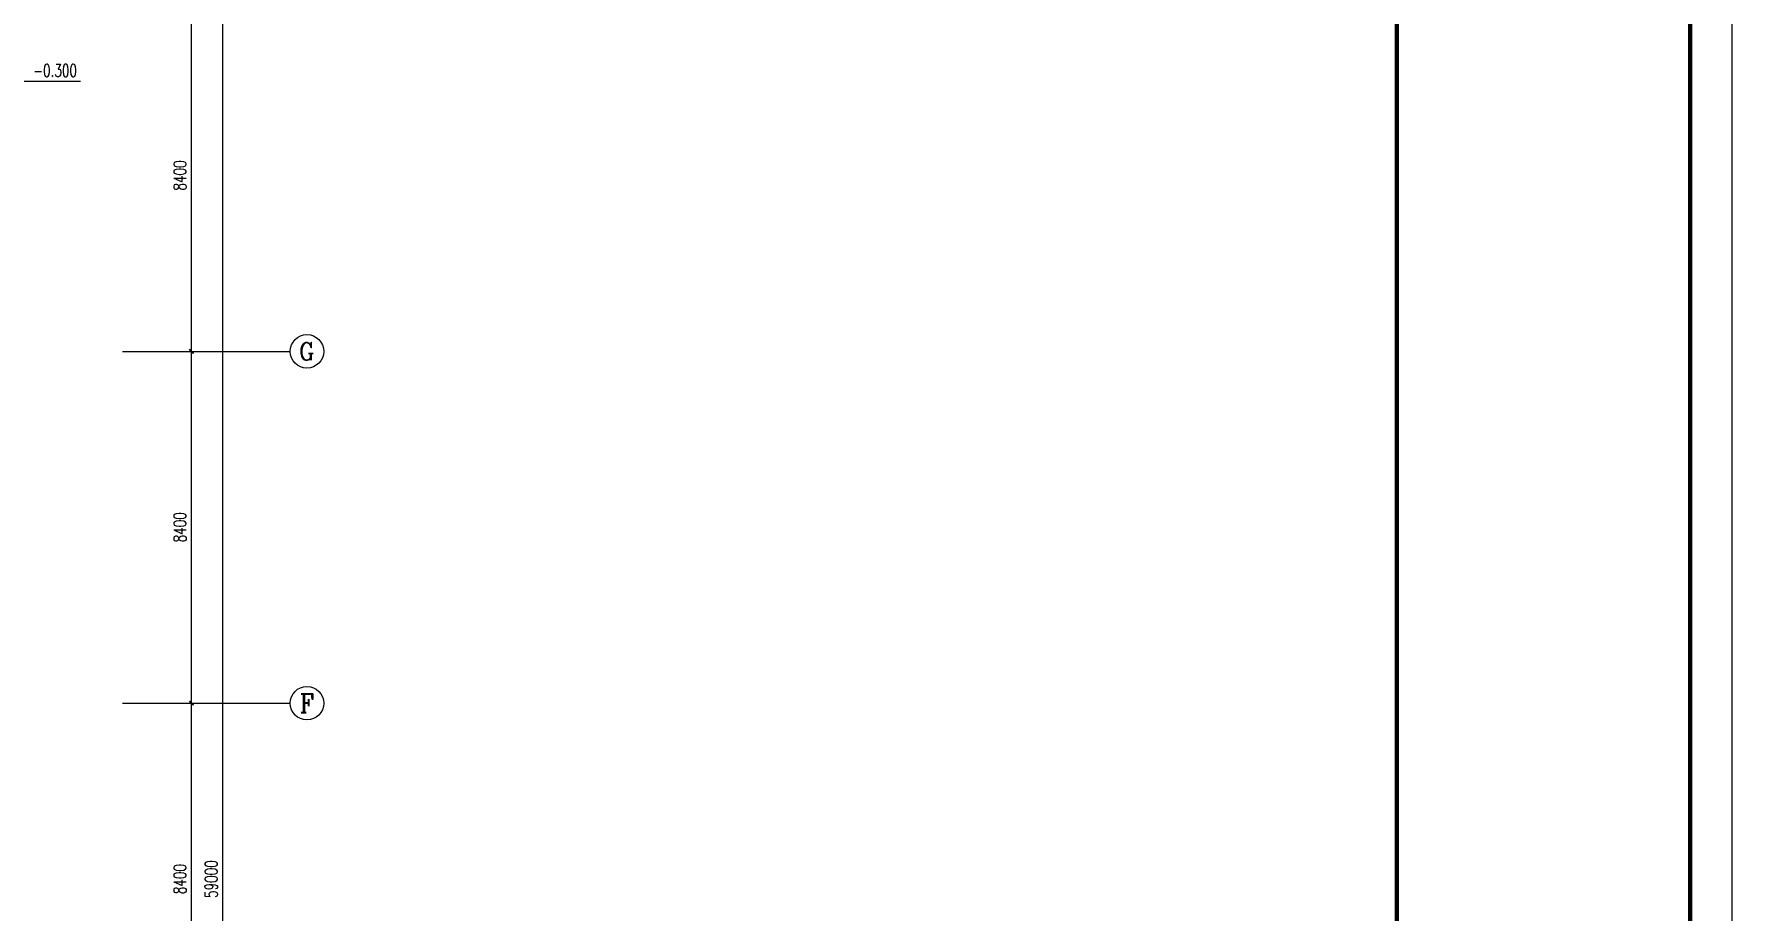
# Model space of a CAD drawing. Extents: x 1834097 to 1952997, y -130665 to -46565.
# Drawn here: x 1912479 to 1952997, y -88615 to -67671 of the extents above; entities that cross this region are included whole.
import ezdxf
from ezdxf.enums import TextEntityAlignment as Align

# ---------------------------------------------------------------- set-up
doc = ezdxf.new("R2010")
doc.units = 0
doc.header["$LTSCALE"] = 1000
doc.header["$MEASUREMENT"] = 0
for name, color, linetype in [('0-底图', 7, 'Continuous'), ('AXIS', 3, 'Continuous'), ('AXIS_TEXT', 7, 'Continuous'), ('BTTK', 7, 'Continuous'), ('DIM_ELEV', 3, 'Continuous'), ('e-标注', 7, 'Continuous'), ('PUB_DIM', 3, 'Continuous'), ('PUB_TEXT', 7, 'Continuous'), ('PUB_TITLE', 4, 'Continuous')]:
    doc.layers.add(name, color=color, linetype=linetype)
doc.styles.add('_TCH_AXIS', font='COMPLEX', dxfattribs={"bigfont": 'GBCBIG'})
doc.styles.add('_TCH_DIM', font='simplex.shx', dxfattribs={"bigfont": 'gbcbig.shx'})
doc.styles.add('_TCH_DIM_T3', font='SIMPLEX', dxfattribs={"width": 0.705882, "bigfont": 'GBCBIG'})
doc.styles.add('COMPLEX', font='COMPLEX')
doc.styles.add('HZ(TK)', font='simplex.shx', dxfattribs={"width": 0.9, "bigfont": 'gbcbig.shx'})
doc.dimstyles.new('_TCH_ARCH&&100', dxfattribs={"dimtxt": 297.5, "dimasz": 100, "dimexe": 250, "dimexo": 300, "dimgap": 126.25, "dimtad": 1, "dimdec": 0, "dimzin": 0, "dimdsep": 46, "dimtxsty": '_TCH_DIM_T3', "dimblk": 'ARCHTICK', "dimcen": 0.09, "dimclrt": 7, "dimazin": 2, "dimtfac": 1, "dimtdec": 0, "dimtix": 1, "dimtmove": 2, "dimatfit": 3, "dimfxl": 100, "dimtolj": 1, "dimtzin": 0, "dimarcsym": 0})

# ---------------------------------------------------------------- blocks, each defined once
blk = doc.blocks.new('vhtemplate_2020年新竖式图框_A0')
at = {"layer": 'PUB_TITLE', "color": 7}
blk.add_lwpolyline([(0, 0), (1189, 0), (1189, 841), (0, 841)], close=True, dxfattribs=at)
at = {"layer": 'PUB_TITLE', "const_width": 1}
blk.add_lwpolyline([(25, 10), (1179, 10), (1179, 831), (25, 831)], close=True, dxfattribs=at)
blk.add_lwpolyline([(1109, 10), (1109, 831)], dxfattribs=at)
at = {"layer": 'BTTK', "color": 4, "style": 'HZ(TK)', "width": 0.9}
for tag, p in [('合作单位', (1144, 743.5)), ('建设单位', (1144, 209.5)), ('工程名称', (1144, 176.5)), ('子项名称', (1154, 160)), ('图纸名称', (1144, 141))]:
    blk.add_attdef(tag, text='', height=3.5, dxfattribs=at).set_placement(p, align=Align.MIDDLE_CENTER)
for tag, p in [('注册证书号', (1156.5, 309.01)), ('注册印章号', (1156.5, 301.01)), ('设计号', (1154, 193)), ('图别', (1137.75, 34)), ('图号', (1170.25, 34)), ('版本号', (1137.75, 26)), ('日期', (1170.25, 26))]:
    blk.add_attdef(tag, text='', height=3.5, dxfattribs=at).set_placement(p, align=Align.MIDDLE)
blk = doc.blocks.new('_ArchTick')
at = {"color": 0, "linetype": 'ByBlock', "const_width": 0.4}
blk.add_lwpolyline([(-0.5, -0.5), (0.5, 0.5)], dxfattribs=at)
blk = doc.blocks.new('*D285')
at = {"layer": 'Defpoints', "color": 0, "transparency": 16777216}
for p in [(1516652, 129), (1519042, 129), (1516652, -58871)]:
    blk.add_point(p, dxfattribs=at)
at = {"layer": 'PUB_DIM', "color": 0, "lineweight": -2, "transparency": 16777216}
for p, q in [((1516952, 129), (1519292, 129)), ((1519042, -58871), (1519042, 129)), ((1516952, -58871), (1519292, -58871))]:
    blk.add_line(p, q, dxfattribs=at)
at = {"layer": 'PUB_DIM', "color": 0, "lineweight": -2, "transparency": 16777216, "xscale": 100, "yscale": 100, "zscale": 100}
for p, rotation in [((1519042, 129), 90), ((1519042, -58871), 270)]:
    blk.add_blockref('_ArchTick', p, dxfattribs=dict(at, rotation=rotation))
at = {"layer": 'PUB_DIM', "color": 7, "transparency": 16777216, "insert": (1518767, -29371), "char_height": 297.5, "attachment_point": 5, "rotation": 90, "style": '_TCH_DIM_T3'}
blk.add_mtext('\\A1;59000', dxfattribs=at)
blk = doc.blocks.new('*D294')
at = {"layer": 'Defpoints', "color": 0, "transparency": 16777216}
for p in [(1516652, -25171), (1518296, -25171), (1516652, -33571)]:
    blk.add_point(p, dxfattribs=at)
at = {"layer": 'PUB_DIM', "color": 0, "lineweight": -2, "transparency": 16777216}
for p, q in [((1516952, -25171), (1518546, -25171)), ((1518296, -33571), (1518296, -25171)), ((1516952, -33571), (1518546, -33571))]:
    blk.add_line(p, q, dxfattribs=at)
at = {"layer": 'PUB_DIM', "color": 0, "lineweight": -2, "transparency": 16777216, "xscale": 100, "yscale": 100, "zscale": 100}
for p, rotation in [((1518296, -25171), 90), ((1518296, -33571), 270)]:
    blk.add_blockref('_ArchTick', p, dxfattribs=dict(at, rotation=rotation))
at = {"layer": 'PUB_DIM', "color": 7, "transparency": 16777216, "insert": (1518021, -29371), "char_height": 297.5, "attachment_point": 5, "rotation": 90, "style": '_TCH_DIM_T3'}
blk.add_mtext('\\A1;8400', dxfattribs=at)
blk = doc.blocks.new('*D295')
at = {"layer": 'Defpoints', "color": 0, "transparency": 16777216}
for p in [(1516652, -16771), (1518296, -16771), (1516652, -25171)]:
    blk.add_point(p, dxfattribs=at)
at = {"layer": 'PUB_DIM', "color": 0, "lineweight": -2, "transparency": 16777216}
for p, q in [((1516952, -16771), (1518546, -16771)), ((1518296, -25171), (1518296, -16771)), ((1516952, -25171), (1518546, -25171))]:
    blk.add_line(p, q, dxfattribs=at)
at = {"layer": 'PUB_DIM', "color": 0, "lineweight": -2, "transparency": 16777216, "xscale": 100, "yscale": 100, "zscale": 100}
for p, rotation in [((1518296, -16771), 90), ((1518296, -25171), 270)]:
    blk.add_blockref('_ArchTick', p, dxfattribs=dict(at, rotation=rotation))
at = {"layer": 'PUB_DIM', "color": 7, "transparency": 16777216, "insert": (1518021, -20971), "char_height": 297.5, "attachment_point": 5, "rotation": 90, "style": '_TCH_DIM_T3'}
blk.add_mtext('\\A1;8400', dxfattribs=at)
blk = doc.blocks.new('*D296')
at = {"layer": 'Defpoints', "color": 0, "transparency": 16777216}
for p in [(1516652, -8371), (1518296, -8371), (1516652, -16771)]:
    blk.add_point(p, dxfattribs=at)
at = {"layer": 'PUB_DIM', "color": 0, "lineweight": -2, "transparency": 16777216}
for p, q in [((1516952, -8371), (1518546, -8371)), ((1518296, -16771), (1518296, -8371)), ((1516952, -16771), (1518546, -16771))]:
    blk.add_line(p, q, dxfattribs=at)
at = {"layer": 'PUB_DIM', "color": 0, "lineweight": -2, "transparency": 16777216, "xscale": 100, "yscale": 100, "zscale": 100}
for p, rotation in [((1518296, -8371), 90), ((1518296, -16771), 270)]:
    blk.add_blockref('_ArchTick', p, dxfattribs=dict(at, rotation=rotation))
at = {"layer": 'PUB_DIM', "color": 7, "transparency": 16777216, "insert": (1518021, -12571), "char_height": 297.5, "attachment_point": 5, "rotation": 90, "style": '_TCH_DIM_T3'}
blk.add_mtext('\\A1;8400', dxfattribs=at)
blk = doc.blocks.new('_AXISO')
blk.add_circle((0, 0), 0.5)
at = {"layer": 'AXIS_TEXT', "style": 'COMPLEX', "width": 1.041667}
blk.add_attdef('A', text='', height=0.56, dxfattribs=at).set_placement((-0.25, -0.28), (0.25, -0.28), align=Align.FIT)
blk = doc.blocks.new('sdgsg')
at = {"layer": 'AXIS'}
for p, q in [((1516651.6, -16771.4), (1520651.6, -16771.4)), ((1516651.6, -25171.4), (1520651.6, -25171.4))]:
    blk.add_line(p, q, dxfattribs=at)
at = {"layer": 'DIM_ELEV'}
blk.add_line((1513555.9, -10319.3), (1515650.3, -10319.3), dxfattribs=at)
at = {"layer": 'AXIS'}
ref = blk.add_blockref('_AXISO', (1521051.6, -16771.4), dxfattribs=dict(at, xscale=800, yscale=800, zscale=800))
ref.add_attrib('A', 'G', dxfattribs={"layer": 'AXIS_TEXT', "height": 425.2, "style": '_TCH_AXIS'}).set_placement((1520869.4, -16984), (1521233.8, -16984), align=Align.FIT)
ref = blk.add_blockref('_AXISO', (1521051.6, -25171.4), dxfattribs=dict(at, xscale=800, yscale=800, zscale=800))
ref.add_attrib('A', 'F', dxfattribs={"layer": 'AXIS_TEXT', "height": 445.4, "style": '_TCH_AXIS'}).set_placement((1520881.9, -25394.1), (1521221.3, -25394.1), align=Align.FIT)
at = {"layer": 'PUB_TEXT', "style": '_TCH_DIM', "width": 0.705882}
blk.add_text('-0.300', height=297.5, dxfattribs=at).set_placement((1514520.3, -10214.3))
at = {"layer": 'PUB_DIM'}
for p1, p2, distance, picture, middle in [((1516651.6, -58871.4), (1516651.6, 128.6), -2390.1, '*D285', (1518766.7, -29371.4)), ((1516651.6, -16771.4), (1516651.6, -8371.4), -1644.7, '*D296', (1518021.3, -12571.4)), ((1516651.6, -25171.4), (1516651.6, -16771.4), -1644.7, '*D295', (1518021.3, -20971.4)), ((1516651.6, -33571.4), (1516651.6, -25171.4), -1644.7, '*D294', (1518021.3, -29371.4))]:
    dim = blk.add_aligned_dim(p1=p1, p2=p2, distance=distance, dimstyle='_TCH_ARCH&&100', dxfattribs=at)
    dim.commit()
    dim.dimension.update_dxf_attribs({"geometry": picture, "text_midpoint": middle})

msp = doc.modelspace()

# ---------------------------------------------------------------- block references
at = {"layer": '0-底图'}
msp.add_blockref('sdgsg', (397941, -58480), dxfattribs=at)
at = {"layer": 'e-标注', "xscale": 100, "yscale": 100, "zscale": 100}
msp.add_blockref('vhtemplate_2020年新竖式图框_A0', (1834097, -130665), dxfattribs=at)

doc.saveas('drawing.dxf')
